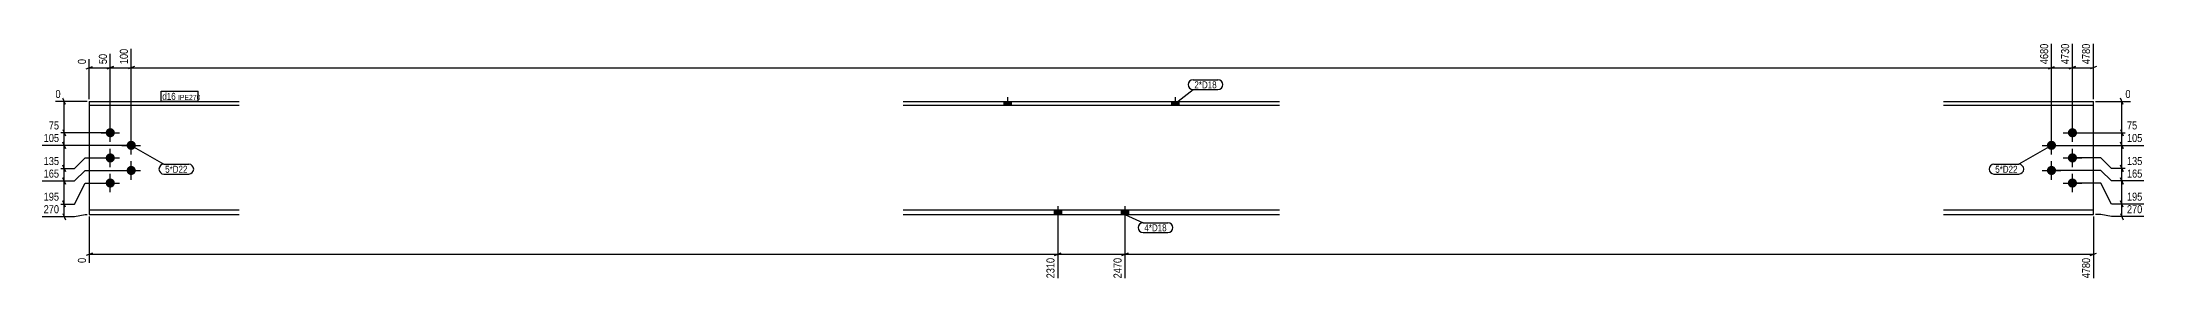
# Model space of a CAD drawing. Header units: millimetres. Extents: x 15 to 16571, y 11 to 579.
# Drawn here: x 15 to 5028, y 11 to 579 of the extents above; entities that cross this region are included whole.
import ezdxf

# ---------------------------------------------------------------- set-up
doc = ezdxf.new("R2010")
doc.units = ezdxf.units.MM
for name, color, linetype in [('MÅLSÆTNING', 7, 'Continuous'), ('STÅL', 7, 'Continuous'), ('TEKST', 7, 'Continuous')]:
    doc.layers.add(name, color=color, linetype=linetype)
doc.styles.add('Arial Narrow', font='ARIALN.TTF', dxfattribs={"height": 0.2})

msp = doc.modelspace()

# ---------------------------------------------------------------- hatches: boundary and pattern name
at = {"layer": 'STÅL', "linetype": 'Continuous'}
for points in [[(2308.3, 427.1), (2326.3, 427.1), (2326.3, 437.3), (2308.3, 437.3)], [(2708.3, 427.1), (2726.3, 427.1), (2726.3, 437.3), (2708.3, 437.3)], [(166.3, 362.3, -1), (188.3, 362.3, -1)], [(4846.3, 362.3, -1), (4868.3, 362.3, -1)], [(166.3, 302.3, -1), (188.3, 302.3, -1)], [(216.3, 332.3, -1), (238.3, 332.3, -1)], [(4796.3, 332.3, -1), (4818.3, 332.3, -1)], [(4846.3, 302.3, -1), (4868.3, 302.3, -1)], [(166.3, 242.3, -1), (188.3, 242.3, -1)], [(216.3, 272.3, -1), (238.3, 272.3, -1)], [(4796.3, 272.3, -1), (4818.3, 272.3, -1)], [(4846.3, 242.3, -1), (4868.3, 242.3, -1)], [(2446.3, 177.5), (2428.3, 177.5), (2428.3, 167.3), (2446.3, 167.3)], [(2446.3, 177.5), (2428.3, 177.5), (2428.3, 167.3), (2446.3, 167.3)], [(2606.3, 177.5), (2588.3, 177.5), (2588.3, 167.3), (2606.3, 167.3)], [(2606.3, 177.5), (2588.3, 177.5), (2588.3, 167.3), (2606.3, 167.3)]]:
    msp.add_hatch(color=3, dxfattribs=at).paths.add_polyline_path(points)

# ---------------------------------------------------------------- linework, layer by layer
at = {"layer": 'MÅLSÆTNING', "color": 7, "linetype": 'Continuous'}
for p, q in [((227.3, 337.3), (227.3, 562.7)), ((227.3, 337.3), (227.3, 562.7)), ((4807.3, 337.3), (4807.3, 574.8)), ((4857.3, 367.3), (4857.3, 574.8)), ((4907.3, 442.3), (4907.3, 574.8)), ((119.8, 514.6), (134.8, 520.6)), ((127.3, 442.3), (127.3, 538.3)), ((169.8, 514.6), (184.8, 520.6)), ((177.3, 367.3), (177.3, 550.5)), ((177.3, 517.6), (227.3, 517.6)), ((234.8, 520.6), (219.8, 514.6)), ((234.8, 520.6), (219.8, 514.6)), ((4799.8, 514.6), (4814.8, 520.6)), ((4849.8, 514.6), (4864.8, 520.6)), ((4857.3, 517.6), (4907.3, 517.6)), ((4914.8, 520.6), (4899.8, 514.6)), ((122.3, 437.3), (46.7, 437.3)), ((70.3, 429.8), (64.3, 444.8)), ((67.3, 362.3), (67.3, 437.3)), ((4912.3, 437.3), (4995.8, 437.3)), ((4978.1, 429.8), (4972.1, 444.8)), ((4975.1, 362.3), (4975.1, 437.3)), ((172.3, 362.3), (27.2, 362.3)), ((172.3, 362.3), (27.2, 362.3)), ((64.3, 369.8), (70.3, 354.8)), ((64.3, 369.8), (70.3, 354.8)), ((67.3, 332.3), (67.3, 362.3)), ((4862.3, 362.3), (5015.3, 362.3)), ((4862.3, 362.3), (5015.3, 362.3)), ((4972.1, 369.8), (4978.1, 354.8)), ((4972.1, 369.8), (4978.1, 354.8)), ((4975.1, 332.3), (4975.1, 362.3)), ((222.3, 332.3), (15, 332.3)), ((222.3, 332.3), (15, 332.3)), ((70.3, 324.8), (64.3, 339.8)), ((64.3, 339.8), (70.3, 324.8)), ((67.3, 277.3), (67.3, 332.3)), ((92.3, 277.3), (117.3, 302.3)), ((92.3, 277.3), (117.3, 302.3)), ((117.3, 302.3), (172.3, 302.3)), ((117.3, 302.3), (172.3, 302.3)), ((4812.3, 332.3), (5027.5, 332.3)), ((4812.3, 332.3), (5027.5, 332.3)), ((4925.1, 302.3), (4862.3, 302.3)), ((4925.1, 302.3), (4862.3, 302.3)), ((4950.1, 277.3), (4925.1, 302.3)), ((4950.1, 277.3), (4925.1, 302.3)), ((4978.1, 324.8), (4972.1, 339.8)), ((4972.1, 339.8), (4978.1, 324.8)), ((4975.1, 277.3), (4975.1, 332.3)), ((15, 277.3), (92.3, 277.3)), ((15, 277.3), (92.3, 277.3)), ((70.3, 269.8), (64.3, 284.8)), ((64.3, 284.8), (70.3, 269.8)), ((70.3, 239.8), (64.3, 254.8)), ((64.3, 254.8), (70.3, 239.8)), ((67.3, 247.3), (67.3, 277.3)), ((92.3, 247.3), (117.3, 272.3)), ((92.3, 247.3), (117.3, 272.3)), ((117.3, 272.3), (222.3, 272.3)), ((117.3, 272.3), (222.3, 272.3)), ((4925.1, 272.3), (4812.3, 272.3)), ((4925.1, 272.3), (4812.3, 272.3)), ((4950.1, 247.3), (4925.1, 272.3)), ((4950.1, 247.3), (4925.1, 272.3)), ((5027.5, 277.3), (4950.1, 277.3)), ((5027.5, 277.3), (4950.1, 277.3)), ((4978.1, 269.8), (4972.1, 284.8)), ((4972.1, 284.8), (4978.1, 269.8)), ((15, 247.3), (92.3, 247.3)), ((15, 247.3), (92.3, 247.3)), ((67.3, 192.3), (67.3, 247.3)), ((92.3, 192.3), (117.3, 242.3)), ((92.3, 192.3), (117.3, 242.3)), ((117.3, 242.3), (172.3, 242.3)), ((117.3, 242.3), (172.3, 242.3)), ((4925.1, 242.3), (4862.3, 242.3)), ((4925.1, 242.3), (4862.3, 242.3)), ((4950.1, 192.3), (4925.1, 242.3)), ((4950.1, 192.3), (4925.1, 242.3)), ((15, 192.3), (92.3, 192.3)), ((15, 192.3), (92.3, 192.3)), ((15, 162.3), (92.3, 162.3)), ((70.3, 184.8), (64.3, 199.8)), ((70.3, 184.8), (64.3, 199.8)), ((64.3, 169.8), (70.3, 154.8)), ((67.3, 162.3), (67.3, 192.3)), ((92.3, 162.3), (117.3, 167.3)), ((117.3, 167.3), (122.3, 167.3)), ((127.3, 162.3), (127.3, 51.6)), ((4907.3, 162.3), (4907.3, 15)), ((4925.1, 167.3), (4912.3, 167.3)), ((4950.1, 162.3), (4925.1, 167.3)), ((5027.5, 192.3), (4950.1, 192.3)), ((5027.5, 162.3), (4950.1, 162.3)), ((4978.1, 184.8), (4972.1, 199.8)), ((4972.1, 169.8), (4978.1, 154.8)), ((4975.1, 162.3), (4975.1, 192.3)), ((2437.3, 134.9), (2437.3, 15)), ((2597.3, 134.9), (2597.3, 15)), ((2597.3, 134.9), (2597.3, 15)), ((134.8, 75.3), (119.8, 69.3)), ((127.3, 72.3), (2437.3, 72.3)), ((2429.8, 69.3), (2444.8, 75.3)), ((2604.8, 75.3), (2589.8, 69.3)), ((2589.8, 69.3), (2604.8, 75.3)), ((2597.3, 72.3), (4907.3, 72.3)), ((4899.8, 69.3), (4914.8, 75.3))]:
    msp.add_line(p, q, dxfattribs=at)
at = {"layer": 'STÅL', "color": 2, "linetype": 'Continuous'}
for p, q in [((127.3, 437.3), (127.3, 167.3)), ((127.3, 437.3), (484.7, 437.3)), ((484.7, 427.1), (127.3, 427.1)), ((2068.3, 437.3), (2965.9, 437.3)), ((2965.9, 427.1), (2068.3, 427.1)), ((4550, 437.3), (4907.3, 437.3)), ((4907.3, 427.1), (4550, 427.1)), ((4907.3, 167.3), (4907.3, 437.3)), ((484.7, 177.5), (127.3, 177.5)), ((127.3, 167.3), (484.7, 167.3)), ((2965.9, 177.5), (2068.3, 177.5)), ((2068.3, 167.3), (2965.9, 167.3)), ((4907.3, 177.5), (4550, 177.5)), ((4550, 167.3), (4907.3, 167.3))]:
    msp.add_line(p, q, dxfattribs=at)
at = {"layer": 'STÅL', "color": 3, "linetype": 'Continuous'}
for p, q in [((2308.3, 437.3), (2308.3, 427.1)), ((2317.3, 447.3), (2317.3, 427.1)), ((2326.3, 437.3), (2326.3, 427.1)), ((2708.3, 437.3), (2708.3, 427.1)), ((2717.3, 447.3), (2717.3, 427.1)), ((2726.3, 437.3), (2726.3, 427.1)), ((155.3, 362.3), (199.3, 362.3)), ((177.3, 340.3), (177.3, 384.3)), ((227.3, 310.3), (227.3, 354.3)), ((4807.3, 310.3), (4807.3, 354.3)), ((4835.3, 362.3), (4879.3, 362.3)), ((4857.3, 340.3), (4857.3, 384.3)), ((155.3, 302.3), (199.3, 302.3)), ((177.3, 280.3), (177.3, 324.3)), ((205.3, 332.3), (249.3, 332.3)), ((4785.3, 332.3), (4829.3, 332.3)), ((4835.3, 302.3), (4879.3, 302.3)), ((4857.3, 280.3), (4857.3, 324.3)), ((177.3, 220.3), (177.3, 264.3)), ((205.3, 272.3), (249.3, 272.3)), ((227.3, 250.3), (227.3, 294.3)), ((4785.3, 272.3), (4829.3, 272.3)), ((4807.3, 250.3), (4807.3, 294.3)), ((4857.3, 220.3), (4857.3, 264.3)), ((155.3, 242.3), (199.3, 242.3)), ((4835.3, 242.3), (4879.3, 242.3)), ((2428.3, 177.5), (2428.3, 167.3)), ((2428.3, 177.5), (2428.3, 167.3)), ((2437.3, 187.5), (2437.3, 122.5)), ((2437.3, 187.5), (2437.3, 122.5)), ((2446.3, 177.5), (2446.3, 167.3)), ((2446.3, 177.5), (2446.3, 167.3)), ((2588.3, 177.5), (2588.3, 167.3)), ((2588.3, 177.5), (2588.3, 167.3)), ((2597.3, 187.5), (2597.3, 122.5)), ((2597.3, 187.5), (2597.3, 122.5)), ((2606.3, 177.5), (2606.3, 167.3)), ((2606.3, 177.5), (2606.3, 167.3))]:
    msp.add_line(p, q, dxfattribs=at)

# ---------------------------------------------------------------- wipeouts: each hides what was drawn before it
at = {"color": 0}
for points in [[(2816.3, 468.3), (2816.3, 485.8), (2763, 485.8), (2763, 468.3)], [(361.6, 266.8), (361.6, 284.3), (308.3, 284.3), (308.3, 266.8)], [(4726.4, 266.8), (4726.4, 284.3), (4673.1, 284.3), (4673.1, 266.8)]]:
    msp.add_wipeout(points, dxfattribs=at).dxf.layer = 'TEKST'

# ---------------------------------------------------------------- next in the draw order: wipeouts: each hides what was drawn before it
at = {"color": 0, "linetype": 'Continuous'}
for points in [[(4903.3, 578.8), (4875.3, 578.8), (4875.3, 522.1), (4903.3, 522.1)], [(62.8, 441.3), (62.8, 469.3), (42.7, 469.3), (42.7, 441.3)], [(4999.8, 441.3), (4999.8, 469.3), (4979.6, 469.3), (4979.6, 441.3)], [(59.2, 366.3), (59.2, 394.3), (26.8, 394.3), (26.8, 366.3)], [(5015.7, 366.3), (5015.7, 394.3), (4983.3, 394.3), (4983.3, 366.3)], [(59.2, 281.3), (59.2, 309.3), (14.6, 309.3), (14.6, 281.3)], [(59.2, 196.3), (59.2, 224.3), (14.6, 224.3), (14.6, 196.3)], [(5027.9, 196.3), (5027.9, 224.3), (4983.3, 224.3), (4983.3, 196.3)], [(123.3, 67.7), (95.3, 67.7), (95.3, 47.6), (123.3, 47.6)], [(2433.3, 67.7), (2405.3, 67.7), (2405.3, 11), (2433.3, 11)], [(4903.3, 67.7), (4875.3, 67.7), (4875.3, 11), (4903.3, 11)]]:
    msp.add_wipeout(points, dxfattribs=at).dxf.layer = 'MÅLSÆTNING'
at = {"color": 0}
for points in [[(333.5, 440.8), (333.5, 458.3), (301.5, 458.3), (301.5, 440.8)], [(2816.3, 468.3), (2816.3, 485.8), (2763, 485.8), (2763, 468.3)], [(361.6, 266.8), (361.6, 284.3), (308.3, 284.3), (308.3, 266.8)], [(4726.4, 266.8), (4726.4, 284.3), (4673.1, 284.3), (4673.1, 266.8)], [(2697, 127.2), (2697, 144.7), (2643.7, 144.7), (2643.7, 127.2)]]:
    msp.add_wipeout(points, dxfattribs=at).dxf.layer = 'TEKST'

# ---------------------------------------------------------------- next in the draw order: linework, layer by layer
at = {"layer": 'MÅLSÆTNING', "color": 7, "linetype": 'Continuous'}
for p, q in [((4857.3, 367.3), (4857.3, 574.8)), ((4807.3, 517.6), (4857.3, 517.6)), ((4864.8, 520.6), (4849.8, 514.6)), ((4978.1, 239.8), (4972.1, 254.8)), ((4972.1, 254.8), (4978.1, 239.8)), ((4975.1, 247.3), (4975.1, 277.3)), ((5027.5, 247.3), (4950.1, 247.3)), ((5027.5, 247.3), (4950.1, 247.3)), ((2437.3, 134.9), (2437.3, 15)), ((2444.8, 75.3), (2429.8, 69.3)), ((2437.3, 72.3), (2597.3, 72.3))]:
    msp.add_line(p, q, dxfattribs=at)
at = {"layer": 'TEKST', "color": 7, "linetype": 'Continuous'}
for p, q in [((2717.3, 432.2), (2760, 465.3)), ((2760, 488.8), (2819.3, 488.8)), ((2760, 465.3), (2819.3, 465.3)), ((227.3, 332.3), (305.3, 287.3)), ((4807.3, 332.3), (4729.4, 287.3)), ((305.3, 287.3), (364.6, 287.3)), ((305.3, 263.8), (364.6, 263.8)), ((4670.1, 287.3), (4729.4, 287.3)), ((4670.1, 263.8), (4729.4, 263.8))]:
    msp.add_line(p, q, dxfattribs=at)
for centre, radius, start, end in [((2760, 477.1), 11.7, 90, 270), ((2819.3, 477.1), 11.7, 270, 90), ((305.3, 275.5), 11.8, 90, 270), ((364.6, 275.5), 11.7, 270, 90), ((4670.1, 275.5), 11.7, 90, 270), ((4729.4, 275.5), 11.7, 270, 90)]:
    msp.add_arc(centre, radius, start, end, dxfattribs=at)

# ---------------------------------------------------------------- next in the draw order: texts
at = {"layer": 'MÅLSÆTNING', "color": 3, "linetype": 'Continuous', "style": 'Arial Narrow'}
for s, height, p in [('4780', 19.09, (4899.3, 526.1)), ('0', 19.1, (119.3, 51.6)), ('2310', 19.09, (2429.3, 15)), ('4780', 19.09, (4899.3, 15))]:
    msp.add_text(s, height=height, rotation=90.0002, dxfattribs=at).set_placement(p)
for s, height, p in [('0', 19.1, (46.7, 445.3)), ('0', 19.1, (4983.6, 445.3)), ('75', 19.09, (30.8, 370.3)), ('75', 19.09, (4987.3, 370.3)), ('135', 19.09, (18.6, 285.3))]:
    msp.add_text(s, height=height, dxfattribs=at).set_placement(p)
at = {"layer": 'TEKST', "color": 3, "style": 'Arial Narrow'}
for s, p in [('2*D18', (2763, 468.3)), ('5*D22', (308.3, 266.8)), ('5*D22', (4673.1, 266.8))]:
    msp.add_text(s, height=16.7, dxfattribs=at).set_placement(p)

# ---------------------------------------------------------------- next in the draw order: wipeouts: each hides what was drawn before it
at = {"color": 0, "linetype": 'Continuous'}
for points in [[(59.2, 166.3), (59.2, 194.3), (14.6, 194.3), (14.6, 166.3)], [(5027.9, 166.3), (5027.9, 194.3), (4983.3, 194.3), (4983.3, 166.3)]]:
    msp.add_wipeout(points, dxfattribs=at).dxf.layer = 'MÅLSÆTNING'
at = {"color": 0}
for points in [[(333.5, 440.8), (333.5, 458.3), (301.5, 458.3), (301.5, 440.8)], [(2697, 127.2), (2697, 144.7), (2643.7, 144.7), (2643.7, 127.2)]]:
    msp.add_wipeout(points, dxfattribs=at).dxf.layer = 'TEKST'

# ---------------------------------------------------------------- next in the draw order: linework, layer by layer
at = {"layer": 'MÅLSÆTNING', "color": 7, "linetype": 'Continuous'}
for p, q in [((4975.1, 192.3), (4975.1, 247.3)), ((5027.5, 192.3), (4950.1, 192.3)), ((4978.1, 184.8), (4972.1, 199.8))]:
    msp.add_line(p, q, dxfattribs=at)
at = {"layer": 'TEKST', "color": 7, "linetype": 'Continuous'}
for p, q in [((298.5, 437.8), (298.5, 461.3)), ((2597.3, 167.4), (2640.7, 147.7)), ((2640.7, 147.7), (2700, 147.7)), ((2640.7, 124.2), (2700, 124.2))]:
    msp.add_line(p, q, dxfattribs=at)
for centre, start, end in [((2640.7, 135.9), 90, 270), ((2700, 135.9), 270, 90)]:
    msp.add_arc(centre, 11.7, start, end, dxfattribs=at)

# ---------------------------------------------------------------- next in the draw order: texts
at = {"layer": 'MÅLSÆTNING', "color": 3, "linetype": 'Continuous', "style": 'Arial Narrow'}
for s, p in [('195', (18.6, 200.3)), ('195', (4987.3, 200.3)), ('270', (18.6, 170.3)), ('270', (4987.3, 170.3))]:
    msp.add_text(s, height=19.09, dxfattribs=at).set_placement(p)
at = {"layer": 'TEKST', "color": 3, "style": 'Arial Narrow'}
msp.add_text('4*D18', height=16.7, dxfattribs=at).set_placement((2643.7, 127.2))

# ---------------------------------------------------------------- next in the draw order: wipeouts: each hides what was drawn before it
at = {"color": 0, "linetype": 'Continuous'}
for points in [[(4853.3, 578.8), (4825.3, 578.8), (4825.3, 522.1), (4853.3, 522.1)], [(59.2, 336.3), (59.2, 364.3), (14.6, 364.3), (14.6, 336.3)], [(5027.9, 336.3), (5027.9, 364.3), (4983.3, 364.3), (4983.3, 336.3)], [(5027.9, 281.3), (5027.9, 309.3), (4983.3, 309.3), (4983.3, 281.3)], [(59.2, 251.3), (59.2, 279.3), (14.6, 279.3), (14.6, 251.3)], [(2593.3, 67.7), (2565.3, 67.7), (2565.3, 11), (2593.3, 11)]]:
    msp.add_wipeout(points, dxfattribs=at).dxf.layer = 'MÅLSÆTNING'
at = {"color": 0}
msp.add_wipeout([(383.7, 440.8), (383.7, 453.3), (338.8, 453.3), (338.8, 440.8)], dxfattribs=at).dxf.layer = 'TEKST'

# ---------------------------------------------------------------- next in the draw order: linework, layer by layer
at = {"layer": 'MÅLSÆTNING', "color": 7, "linetype": 'Continuous'}
for p, q in [((4807.3, 337.3), (4807.3, 574.8)), ((227.3, 517.6), (4807.3, 517.6)), ((4799.8, 514.6), (4814.8, 520.6))]:
    msp.add_line(p, q, dxfattribs=at)

# ---------------------------------------------------------------- next in the draw order: texts
at = {"layer": 'MÅLSÆTNING', "color": 3, "linetype": 'Continuous', "style": 'Arial Narrow'}
for s, p in [('4730', (4849.3, 526.1)), ('2470', (2589.3, 15))]:
    msp.add_text(s, height=19.09, rotation=90.0002, dxfattribs=at).set_placement(p)
for s, p in [('105', (18.6, 340.3)), ('105', (4987.3, 340.3)), ('135', (4987.3, 285.3)), ('165', (18.6, 255.3))]:
    msp.add_text(s, height=19.09, dxfattribs=at).set_placement(p)

# ---------------------------------------------------------------- next in the draw order: wipeouts: each hides what was drawn before it
at = {"color": 0}
msp.add_wipeout([(383.7, 440.8), (383.7, 453.3), (338.8, 453.3), (338.8, 440.8)], dxfattribs=at).dxf.layer = 'TEKST'

# ---------------------------------------------------------------- next in the draw order: linework, layer by layer
at = {"layer": 'TEKST', "color": 7, "linetype": 'Continuous'}
for p, q in [((298.5, 461.3), (386.7, 461.3)), ((386.7, 437.8), (386.7, 461.3)), ((298.5, 437.8), (386.7, 437.8))]:
    msp.add_line(p, q, dxfattribs=at)

# ---------------------------------------------------------------- next in the draw order: texts
at = {"layer": 'TEKST', "color": 3, "style": 'Arial Narrow'}
for s, height, p in [('d16', 16.7, (301.5, 440.8)), ('IPE270', 11.93, (338.8, 440.8))]:
    msp.add_text(s, height=height, dxfattribs=at).set_placement(p)

# ---------------------------------------------------------------- next in the draw order: wipeouts: each hides what was drawn before it
at = {"color": 0, "linetype": 'Continuous'}
for points in [[(223.3, 566.7), (195.3, 566.7), (195.3, 522.1), (223.3, 522.1)], [(4803.3, 578.8), (4775.3, 578.8), (4775.3, 522.1), (4803.3, 522.1)], [(5027.9, 251.3), (5027.9, 279.3), (4983.3, 279.3), (4983.3, 251.3)]]:
    msp.add_wipeout(points, dxfattribs=at).dxf.layer = 'MÅLSÆTNING'

# ---------------------------------------------------------------- next in the draw order: linework, layer by layer
at = {"layer": 'MÅLSÆTNING', "color": 7, "linetype": 'Continuous'}
for p, q in [((127.3, 517.6), (177.3, 517.6)), ((184.8, 520.6), (169.8, 514.6)), ((177.3, 367.3), (177.3, 550.5))]:
    msp.add_line(p, q, dxfattribs=at)

# ---------------------------------------------------------------- next in the draw order: texts
at = {"layer": 'MÅLSÆTNING', "color": 3, "linetype": 'Continuous', "style": 'Arial Narrow'}
for s, p in [('100', (219.3, 526.1)), ('4680', (4799.3, 526.1))]:
    msp.add_text(s, height=19.09, rotation=90.0002, dxfattribs=at).set_placement(p)
msp.add_text('165', height=19.09, dxfattribs=at).set_placement((4987.3, 255.3))

# ---------------------------------------------------------------- next in the draw order: wipeouts: each hides what was drawn before it
at = {"color": 0, "linetype": 'Continuous'}
msp.add_wipeout([(173.3, 554.5), (145.3, 554.5), (145.3, 522.1), (173.3, 522.1)], dxfattribs=at).dxf.layer = 'MÅLSÆTNING'

# ---------------------------------------------------------------- next in the draw order: texts
at = {"layer": 'MÅLSÆTNING', "color": 3, "linetype": 'Continuous', "style": 'Arial Narrow'}
msp.add_text('50', height=19.09, rotation=90.0002, dxfattribs=at).set_placement((169.3, 526.1))

# ---------------------------------------------------------------- next in the draw order: wipeouts: each hides what was drawn before it
at = {"color": 0, "linetype": 'Continuous'}
msp.add_wipeout([(123.3, 542.3), (95.3, 542.3), (95.3, 522.1), (123.3, 522.1)], dxfattribs=at).dxf.layer = 'MÅLSÆTNING'

# ---------------------------------------------------------------- next in the draw order: texts
at = {"layer": 'MÅLSÆTNING', "color": 3, "linetype": 'Continuous', "style": 'Arial Narrow'}
msp.add_text('0', height=19.1, rotation=90.0002, dxfattribs=at).set_placement((119.3, 526.1))

doc.saveas('drawing.dxf')
